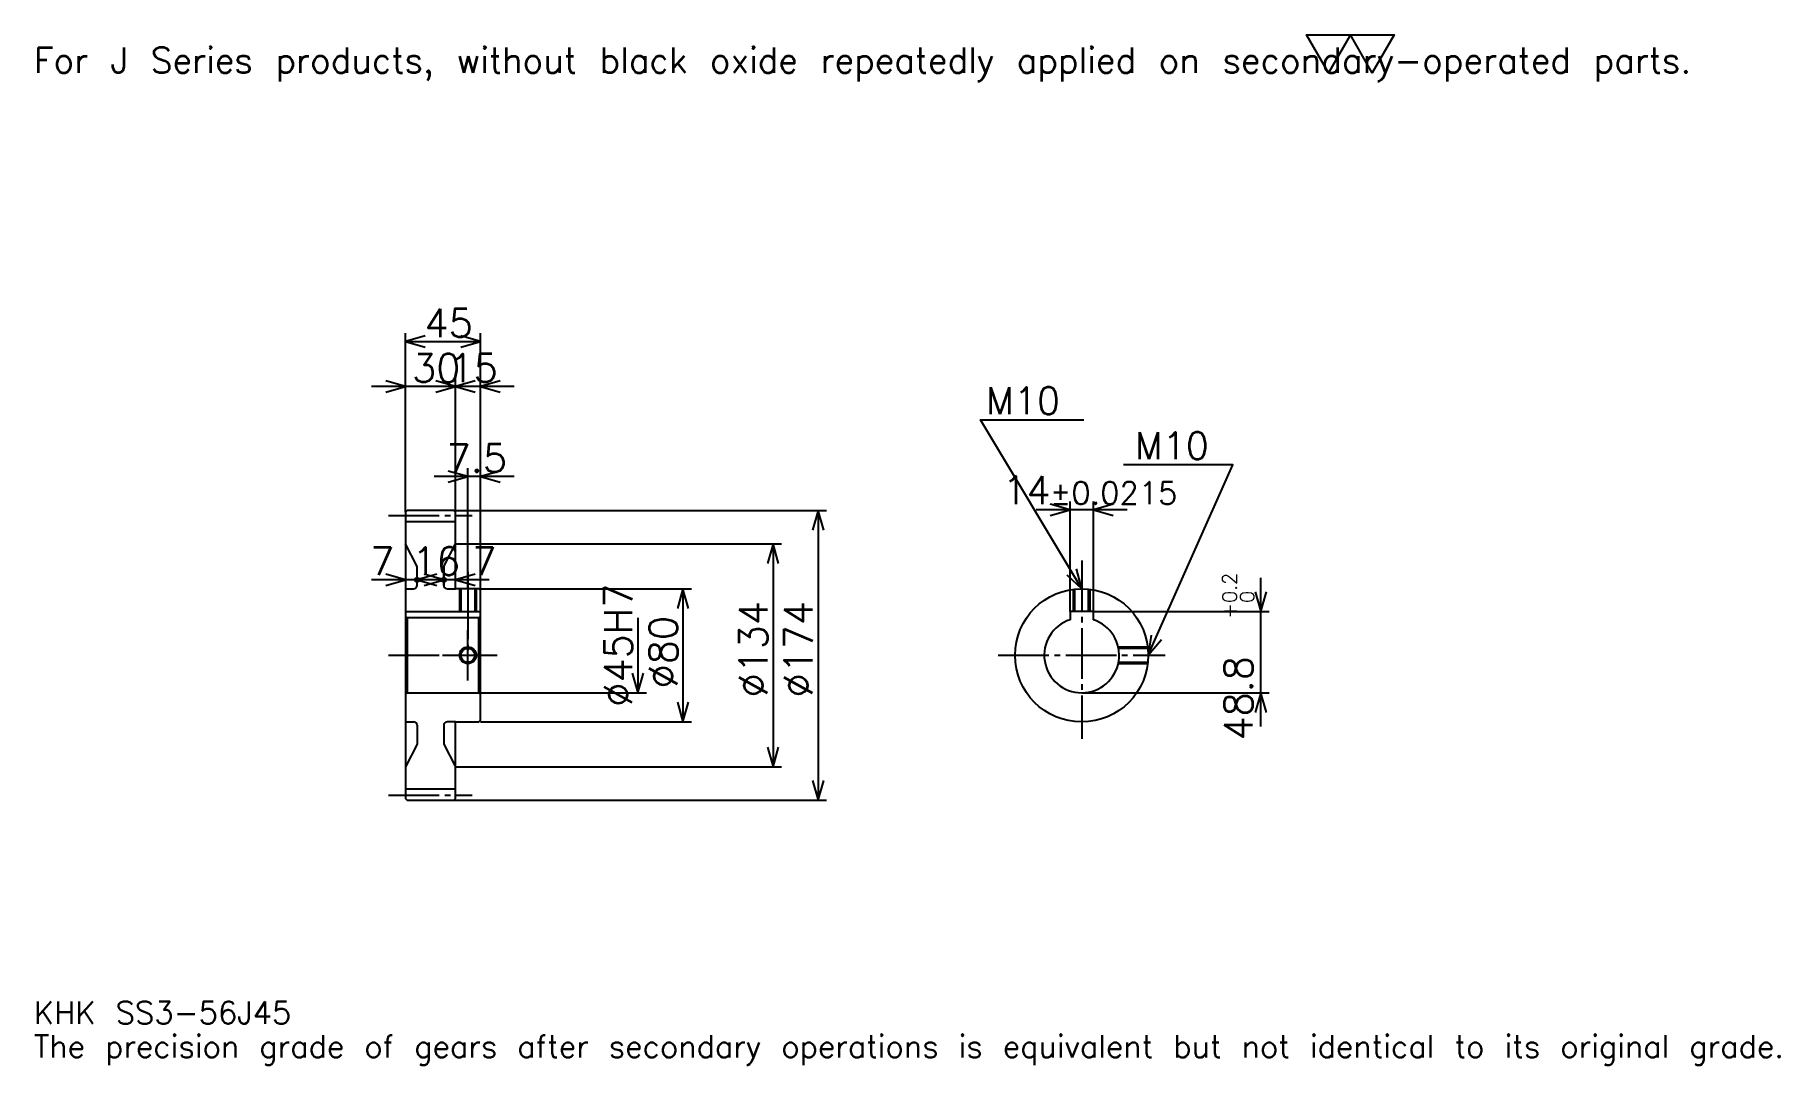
# Model space of a CAD drawing. Extents: x 34 to 1082, y 12 to 631.
import ezdxf

# ---------------------------------------------------------------- set-up
doc = ezdxf.new("R2010")
doc.units = 0
doc.linetypes.add('DASHDOT', pattern=[40.540539, 30.405405, -3.378378, 3.378378, -3.378378])
doc.layers.get('0').update_dxf_attribs({"linetype": 'CONTINUOUS'})
doc.layers.add('DASHDOT', color=6, linetype='DASHDOT')
doc.styles.add('KANJI', font='TXT', dxfattribs={"bigfont": 'BIGFONT'})

msp = doc.modelspace()

# ---------------------------------------------------------------- linework, layer by layer
at = {"color": 5}
for p, q in [((256.756775, 345.445953), (256.756775, 451.864868)), ((301.756775, 345.445953), (301.756775, 451.864868)), ((256.756775, 446.797302), (301.756775, 446.797302)), ((307.027039, 419.770264), (236.486511, 419.770264)), ((322.027039, 419.770264), (266.486511, 419.770264)), ((286.756775, 345.445953), (286.756775, 424.83783)), ((294.256775, 345.445953), (294.256775, 370.783783)), ((322.027039, 365.716217), (273.986511, 365.716217)), ((689.973022, 345.743256), (635.432495, 345.743256)), ((655.702759, 284.745941), (655.702759, 350.810822)), ((669.702759, 284.745941), (669.702759, 350.810822)), ((256.756775, 344.445953), (256.756775, 345.445953)), ((285.756775, 345.445953), (301.756775, 345.445953)), ((286.756775, 344.445953), (286.756775, 345.445953)), ((294.256775, 298.445953), (294.256775, 345.445953)), ((294.256775, 298.445953), (294.256775, 345.445953)), ((301.756775, 345.445953), (509.527039, 345.445953)), ((301.756775, 297.445953), (301.756775, 345.445953)), ((504.459473, 345.445953), (504.459473, 171.445953)), ((286.756775, 325.445953), (301.756775, 325.445953)), ((301.756775, 325.445953), (482.5, 325.445953)), ((477.432434, 325.445953), (477.432434, 191.445953)), ((284.027039, 303.824341), (236.486511, 303.824341)), ((300.027039, 303.824341), (243.486511, 303.824341)), ((307.027039, 303.824341), (259.486511, 303.824341)), ((770.270325, 215.67569), (770.270325, 305.016235)), ((301.756775, 298.445953), (428.445953, 298.445953)), ((423.378387, 298.445953), (423.378387, 218.445953)), ((669.702759, 284.745941), (775.337891, 284.745941)), ((396.351379, 280.945953), (396.351379, 235.945953)), ((301.756775, 235.945953), (401.418945, 235.945953)), ((662.702759, 235.945953), (775.337891, 235.945953)), ((301.756775, 218.445953), (428.445953, 218.445953)), ((286.756775, 191.445953), (301.756775, 191.445953)), ((301.756775, 191.445953), (482.5, 191.445953)), ((285.756775, 171.445953), (301.756775, 171.445953)), ((301.756775, 171.445953), (509.527039, 171.445953))]:
    msp.add_line(p, q, dxfattribs=at)
at = {"color": 4}
for p, q in [((256.756775, 338.695953), (286.756775, 338.695953)), ((279.756775, 311.707672), (279.756775, 300.445953)), ((256.756775, 298.445953), (261.756775, 298.445953)), ((281.756775, 298.445953), (286.756775, 298.445953)), ((256.756775, 284.745941), (301.756775, 284.745941)), ((301.756775, 281.945953), (300.756775, 280.945953)), ((256.756775, 234.945953), (257.756775, 235.945953)), ((301.756775, 234.945953), (300.756775, 235.945953)), ((256.756775, 218.445953), (261.756775, 218.445953)), ((279.756775, 216.445953), (279.756775, 205.184235)), ((286.756775, 218.445953), (281.756775, 218.445953)), ((256.756775, 178.195953), (286.756775, 178.195953))]:
    msp.add_line(p, q, dxfattribs=at)
at = {"color": 7}
msp.add_lwpolyline([(810.810791, 608.108093), (797.635132, 630.945923), (850.33783, 630.945923), (837.16217, 608.108093), (823.98645, 630.945923), (810.810791, 608.108093)], dxfattribs=at)
at = {"color": 5}
for points in [[(268.581085, 450.175659), (256.756775, 446.797302), (268.581085, 443.418945)], [(289.932434, 443.418945), (301.756775, 446.797302), (289.932434, 450.175659)], [(244.932449, 416.391907), (256.756775, 419.770264), (244.932449, 423.148651)], [(274.932434, 416.391907), (286.756775, 419.770264), (274.932434, 423.148651)], [(298.581116, 423.148651), (286.756775, 419.770264), (298.581116, 416.391907)], [(313.581116, 423.148651), (301.756775, 419.770264), (313.581116, 416.391907)], [(662.702759, 298.445953), (601.891907, 399.797302), (664.054077, 399.797302)], [(282.432434, 362.33783), (294.256775, 365.716217), (282.432434, 369.094604)], [(313.581116, 369.094604), (301.756775, 365.716217), (313.581116, 362.33783)], [(702.702759, 258.445953), (753.378418, 372.770264), (687.837891, 372.770264)], [(643.878418, 342.364868), (655.702759, 345.743256), (643.878418, 349.121643)], [(681.527039, 349.121643), (669.702759, 345.743256), (681.527039, 342.364868)], [(507.83783, 333.621643), (504.459473, 345.445953), (501.081116, 333.621643)], [(480.810822, 313.621643), (477.432434, 325.445953), (474.054077, 313.621643)], [(244.932449, 300.445953), (256.756775, 303.824341), (244.932449, 307.202698)], [(263.756775, 303.824341), (262.743256, 304.83783), (264.770294, 304.83783), (264.770294, 302.810822), (262.743256, 302.810822), (262.743256, 304.83783), (263.756775, 303.824341), (264.770294, 302.810822), (264.770294, 304.83783), (263.756775, 303.824341)], [(275.581116, 307.202698), (263.756775, 303.824341), (275.581116, 300.445953)], [(267.932465, 300.445953), (279.756775, 303.824341), (267.932465, 307.202698)], [(279.756775, 303.824341), (278.743256, 304.83783), (280.770294, 304.83783), (280.770294, 302.810822), (278.743256, 302.810822), (278.743256, 304.83783), (279.756775, 303.824341), (280.770294, 302.810822), (280.770294, 304.83783), (279.756775, 303.824341)], [(298.581116, 307.202698), (286.756775, 303.824341), (298.581116, 300.445953)], [(653.722229, 306.847076), (662.702759, 298.445953), (659.516113, 310.323395)], [(426.756775, 286.621643), (423.378387, 298.445953), (420, 286.621643)], [(766.891968, 296.570282), (770.270325, 284.745941), (773.648682, 296.570282)], [(704.405823, 270.624939), (702.702759, 258.445953), (710.582886, 267.886841)], [(392.973022, 247.770279), (396.351379, 235.945953), (399.729736, 247.770279)], [(773.648682, 224.121628), (770.270325, 235.945953), (766.891968, 224.121628)], [(420, 230.270279), (423.378387, 218.445953), (426.756775, 230.270279)], [(474.054077, 203.270279), (477.432434, 191.445953), (480.810822, 203.270279)], [(501.081116, 183.270279), (504.459473, 171.445953), (507.83783, 183.270279)]]:
    msp.add_lwpolyline(points, dxfattribs=at)
at = {"color": 4}
for points in [[(286.756775, 344.445953), (285.756775, 345.445953), (257.756775, 345.445953), (256.756775, 344.445953), (256.756775, 234.945953)], [(256.756775, 234.945953), (256.756775, 172.445953), (257.756775, 171.445953), (285.756775, 171.445953), (286.756775, 172.445953), (286.756775, 218.445953), (300.756775, 218.445953), (301.756775, 219.445953), (301.756775, 297.445953), (300.756775, 298.445953), (286.756775, 298.445953), (286.756775, 344.445953)], [(263.756775, 300.445953), (263.756775, 311.707672), (256.756775, 325.445953)], [(279.756775, 300.445953), (279.756775, 311.707672), (286.756775, 325.445953)], [(289.256775, 298.445953), (289.256775, 284.745941)], [(290.066772, 298.445953), (290.066772, 284.745941)], [(298.446777, 298.445953), (298.446777, 284.745941)], [(299.256775, 298.445953), (299.256775, 284.745941)], [(657.702759, 284.745941), (657.702759, 298.132233)], [(658.512695, 284.745941), (658.512695, 298.225891)], [(666.8927, 284.745941), (666.8927, 298.225891)], [(667.702759, 284.745941), (667.702759, 298.132233)], [(669.702759, 279.829346), (669.702759, 284.745941), (655.702759, 284.745941), (655.702759, 279.829346)], [(256.756775, 281.945953), (257.756775, 280.945953), (257.756775, 235.945953), (300.756775, 235.945953), (300.756775, 280.945953), (257.756775, 280.945953)], [(684.640137, 263.445953), (702.389038, 263.445953)], [(684.809143, 262.635956), (702.482666, 262.635956)], [(684.640137, 253.445953), (702.389038, 253.445953)], [(684.809143, 254.255951), (702.482666, 254.255951)], [(263.756775, 216.445953), (263.756775, 205.184235), (256.756775, 191.445953)], [(279.756775, 216.445953), (279.756775, 205.184235), (286.756775, 191.445953)]]:
    msp.add_lwpolyline(points, dxfattribs=at)
for centre, radius in [((662.702759, 258.445953), 40), ((294.256775, 258.445953), 4.19)]:
    msp.add_circle(centre, radius, dxfattribs=at)
at = {"color": 7}
msp.add_circle((294.256775, 258.445953), 5, dxfattribs=at)
at = {"color": 4}
for centre, radius, start, end in [((261.756775, 300.445953), 2, 270, 0), ((281.756775, 300.445953), 2, 180, 270), ((662.702759, 258.445953), 22.5, 108.12620381, 71.87379619), ((261.756775, 216.445953), 2, 0, 90), ((281.756775, 216.445953), 2, 90, 180)]:
    msp.add_arc(centre, radius, start, end, dxfattribs=at)
at = {"layer": 'DASHDOT', "color": 7}
for p, q in [((246.621643, 342.445953), (296.891907, 342.445953)), ((662.702759, 315.33783), (662.702759, 208.310822)), ((294.256775, 298.445953), (294.256775, 258.445953)), ((246.621643, 258.445953), (311.891907, 258.445953)), ((612.567627, 258.445953), (712.837891, 258.445953)), ((246.621643, 174.445953), (296.891907, 174.445953))]:
    msp.add_line(p, q, dxfattribs=at)
for points in [[(294.256775, 308.581085), (294.256775, 274.610809)], [(294.256775, 243.310822), (294.256775, 273.581085)], [(279.121643, 258.445953), (309.391907, 258.445953)]]:
    msp.add_lwpolyline(points, dxfattribs=at)

# ---------------------------------------------------------------- texts
at = {"color": 7, "style": 'KANJI'}
for s, height, p in [('For J Series products, without black oxide repeatedly applied on secondary-operated parts.', 15.202703, (33.783783, 608.108093)), ('45', 16.891892, (268.277039, 449.5)), ('30', 16.891892, (260.777039, 422.472961)), ('15', 16.891892, (283.277039, 422.472961)), ('M10', 16.216217, (605.270264, 403.17569)), ('M10', 16.216217, (694.594604, 376.148651)), ('7.5', 16.891892, (281.53717, 368.418945)), ('14', 16.891892, (615.165588, 349.121643)), ('%%p0.0215', 13.513514, (643.710815, 349.121643)), ('7', 16.891892, (235.641907, 306.527039)), ('16', 16.891892, (260.777039, 306.527039)), ('7', 16.891892, (296.891907, 306.527039)), ('KHK SS3-56J45', 13.513514, (33.783783, 37.162163)), ('The precision grade of gears after secondary operations is equivalent but not identical to its original grade.', 13.513514, (33.783783, 16.891891))]:
    msp.add_text(s, height=height, dxfattribs=at).set_placement(p)
for s, height, p in [('0.2', 8.445946, (755.743286, 289.875366)), ('%%c45H7', 16.891892, (392.973022, 227.618256)), ('0', 8.445946, (766.216309, 289.875366)), ('%%c134', 16.891892, (474.054077, 233.108124)), ('%%c174', 16.891892, (501.081116, 233.108124)), ('+', 8.445946, (755.743286, 280.415924)), ('%%c80', 16.891892, (420, 238.597977)), ('48.8', 16.891892, (765.202759, 207.301117))]:
    msp.add_text(s, height=height, rotation=90, dxfattribs=at).set_placement(p)

doc.saveas('drawing.dxf')
